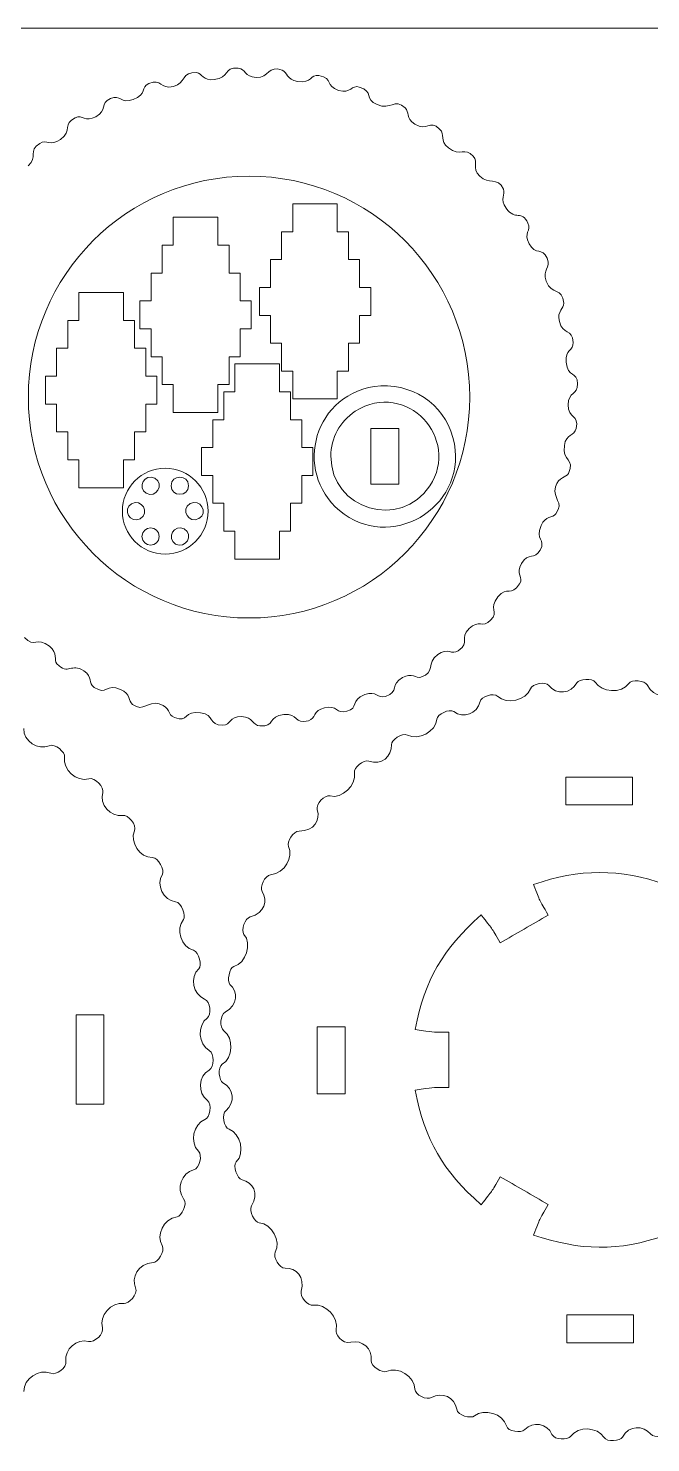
# Model space of a CAD drawing. Header units: centimetres. Extents: x -58 to 58, y -52 to 52.
# Drawn here: x -7.61 to -0.83, y 36.97 to 52.36 of the extents above; entities that cross this region are included whole.
import ezdxf

# ---------------------------------------------------------------- set-up
doc = ezdxf.new("R2010")
doc.units = ezdxf.units.CM
doc.header["$MEASUREMENT"] = 0
doc.layers.add('Camada 1', color=7, linetype='Continuous')

msp = doc.modelspace()

# ---------------------------------------------------------------- linework, layer by layer
at = {"layer": 'Camada 1', "color": 5, "lineweight": 9}
msp.add_open_spline([(-21.89361, 52.36007), (-21.89361, 52.36007), (10.23642, 52.36007), (10.23642, 52.36007)], degree=3, dxfattribs=at)
at = {"layer": 'Camada 1', "color": 3, "lineweight": 9}
for points in [[(-5.78139, 51.87781), (-5.94042, 51.89324), (-5.89909, 51.7593), (-6.03186, 51.72701)], [(-5.58826, 51.80145), (-5.71349, 51.7881), (-5.71649, 51.87153), (-5.78139, 51.87781)], [(-5.32818, 51.92543), (-5.49164, 51.93787), (-5.41292, 51.82012), (-5.58826, 51.80145)], [(-5.12973, 51.82525), (-5.26364, 51.82885), (-5.23867, 51.91863), (-5.32818, 51.92543)], [(-4.84788, 51.90575), (-4.99604, 51.96124), (-4.99205, 51.82152), (-5.12973, 51.82525)], [(-4.68121, 51.78195), (-4.8043, 51.80117), (-4.78887, 51.88363), (-4.84788, 51.90575)], [(-6.30118, 51.75739), (-6.39222, 51.71787), (-6.31733, 51.64465), (-6.46967, 51.58541)], [(-6.03186, 51.72701), (-6.18406, 51.68999), (-6.15605, 51.82039), (-6.30118, 51.75739)], [(-4.44937, 51.84674), (-4.53976, 51.86362), (-4.51918, 51.75668), (-4.68121, 51.78195)], [(-4.23228, 51.68434), (-4.38633, 51.73059), (-4.27953, 51.81497), (-4.44937, 51.84674)], [(-4.00691, 51.72052), (-4.09011, 51.74749), (-4.09884, 51.64427), (-4.23228, 51.68434)], [(-6.71925, 51.59446), (-6.84099, 51.54072), (-6.74603, 51.46988), (-6.87801, 51.39788)], [(-6.46967, 51.58541), (-6.60663, 51.53217), (-6.60379, 51.64544), (-6.71925, 51.59446)], [(-3.81112, 51.52885), (-3.95984, 51.59389), (-3.8414, 51.66688), (-4.00691, 51.72052)], [(-3.50589, 51.49277), (-3.62505, 51.60461), (-3.664, 51.46452), (-3.81112, 51.52885)], [(-6.87801, 51.39788), (-6.99645, 51.33328), (-7.02126, 51.42482), (-7.10172, 51.3861)], [(-3.40159, 51.3179), (-3.50581, 51.38354), (-3.45882, 51.4486), (-3.50589, 51.49277)], [(-7.10172, 51.3861), (-7.24576, 51.31676), (-7.12497, 51.25131), (-7.26411, 51.14899)], [(-3.13158, 51.26352), (-3.24712, 51.37085), (-3.26629, 51.23267), (-3.40159, 51.3179)], [(-3.0345, 51.05811), (-3.14093, 51.14386), (-3.06341, 51.2002), (-3.13158, 51.26352)], [(-7.48856, 51.10776), (-7.62215, 51.02006), (-7.50213, 50.96629), (-7.61475, 50.86173)], [(-7.26411, 51.14899), (-7.37338, 51.06862), (-7.41288, 51.15744), (-7.48856, 51.10776)], [(-2.76613, 50.96838), (-2.85718, 51.07389), (-2.90941, 50.95733), (-3.0345, 51.05811)], [(-2.69392, 50.75026), (-2.78838, 50.84969), (-2.70187, 50.89389), (-2.76613, 50.96838)], [(-7.61274, 48.34652), (-7.61274, 49.6743), (-6.53636, 50.75069), (-5.20858, 50.75069)], [(-5.20858, 50.75069), (-3.88079, 50.75069), (-2.80441, 49.6743), (-2.80441, 48.34652)], [(-2.4367, 50.60806), (-2.50228, 50.75282), (-2.59863, 50.65), (-2.69392, 50.75026)], [(-2.40642, 50.40245), (-2.48059, 50.50385), (-2.40996, 50.54902), (-2.4367, 50.60806)], [(-2.16903, 50.23966), (-2.24172, 50.39069), (-2.30121, 50.2586), (-2.40642, 50.40245)], [(-2.15728, 50.01608), (-2.22177, 50.13452), (-2.13029, 50.1592), (-2.16903, 50.23966)], [(-1.96062, 49.8572), (-2.01432, 49.97881), (-2.08548, 49.88414), (-2.15728, 50.01608)], [(-1.96941, 49.6068), (-2.0227, 49.74396), (-1.90912, 49.74059), (-1.96062, 49.8572)], [(-1.77985, 49.36729), (-1.79669, 49.54683), (-1.9074, 49.44725), (-1.96941, 49.6068)], [(-1.82633, 49.16729), (-1.85703, 49.28667), (-1.77455, 49.31073), (-1.77985, 49.36729)], [(-1.67733, 48.94063), (-1.6866, 49.09861), (-1.78867, 49.02086), (-1.82633, 49.16729)], [(-1.75377, 48.72722), (-1.76826, 48.86381), (-1.67199, 48.84925), (-1.67733, 48.94063)], [(-1.62942, 48.49078), (-1.63226, 48.63097), (-1.73496, 48.5498), (-1.75377, 48.72722)], [(-1.73137, 48.26384), (-1.72867, 48.41039), (-1.62684, 48.36395), (-1.62942, 48.49078)], [(-5.20858, 45.94238), (-6.53636, 45.94238), (-7.61274, 47.01874), (-7.61274, 48.34652)], [(-2.80441, 48.34652), (-2.80441, 47.01874), (-3.88079, 45.94238), (-5.20858, 45.94238)], [(-1.64388, 48.00636), (-1.60867, 48.16068), (-1.73426, 48.10565), (-1.73137, 48.26384)], [(-1.77311, 47.81956), (-1.75254, 47.95395), (-1.66452, 47.91582), (-1.64388, 48.00636)], [(-1.72889, 47.51608), (-1.65302, 47.68132), (-1.7998, 47.64531), (-1.77311, 47.81956)], [(-1.86865, 47.36829), (-1.83437, 47.48557), (-1.75251, 47.46462), (-1.72889, 47.51608)], [(-1.86402, 47.07691), (-1.77143, 47.20639), (-1.90671, 47.23804), (-1.86865, 47.36829)], [(-2.02693, 46.9475), (-1.97721, 47.06147), (-1.90062, 47.02573), (-1.86402, 47.07691)], [(-2.03677, 46.68194), (-1.96997, 46.8033), (-2.09711, 46.78664), (-2.02693, 46.9475)], [(-2.23826, 46.53594), (-2.16273, 46.66216), (-2.09849, 46.56974), (-2.03677, 46.68194)], [(-2.2606, 46.31256), (-2.21265, 46.38654), (-2.30953, 46.41688), (-2.23826, 46.53594)], [(-2.49622, 46.17341), (-2.39338, 46.30037), (-2.35531, 46.16638), (-2.2606, 46.31256)], [(-2.57585, 45.91752), (-2.47938, 46.01781), (-2.60779, 46.03566), (-2.49622, 46.17341)], [(-2.80916, 45.82808), (-2.70481, 45.93161), (-2.66252, 45.82743), (-2.57585, 45.91752)], [(-7.65487, 45.73152), (-7.54868, 45.60737), (-7.51817, 45.74435), (-7.38369, 45.63589)], [(-2.92859, 45.5853), (-2.78774, 45.687), (-2.92396, 45.71422), (-2.80916, 45.82808)], [(-7.38369, 45.63589), (-7.28555, 45.55674), (-7.34046, 45.48737), (-7.30064, 45.4446)], [(-3.15225, 45.54464), (-3.04243, 45.62522), (-2.99778, 45.53535), (-2.92859, 45.5853)], [(-7.30064, 45.4446), (-7.17816, 45.31306), (-7.14309, 45.45918), (-7.00987, 45.36845)], [(-3.33513, 45.29885), (-3.17841, 45.34632), (-3.28059, 45.45046), (-3.15225, 45.54464)], [(-7.00987, 45.36845), (-6.90335, 45.2959), (-6.96814, 45.23763), (-6.89437, 45.18728)], [(-3.72076, 45.08935), (-3.57156, 45.13872), (-3.67105, 45.22121), (-3.53788, 45.29381)], [(-3.53788, 45.29381), (-3.43289, 45.35106), (-3.39069, 45.28201), (-3.33513, 45.29885)], [(-1.43721, 45.24571), (-1.46257, 45.29046), (-1.61662, 45.27956), (-1.63792, 45.23669)], [(-0.86952, 45.21312), (-0.89699, 45.26391), (-1.03925, 45.27559), (-1.0719, 45.22902)], [(-6.89437, 45.18728), (-6.75902, 45.09492), (-6.76804, 45.23523), (-6.60759, 45.1649)], [(-6.60759, 45.1649), (-6.49341, 45.11485), (-6.52947, 45.03858), (-6.47822, 45.00197)], [(-4.14281, 44.92664), (-4.00793, 44.96578), (-4.11169, 45.04389), (-3.94697, 45.1079)], [(-3.94697, 45.1079), (-3.81928, 45.1575), (-3.80757, 45.06062), (-3.72076, 45.08935)], [(-2.49706, 45.08943), (-2.54873, 45.13913), (-2.68233, 45.07703), (-2.69147, 45.03513)], [(-2.14357, 45.1716), (-2.18926, 45.0462), (-2.40075, 44.99681), (-2.49706, 45.08943)], [(-1.94339, 45.20869), (-1.97679, 45.25323), (-2.12294, 45.22823), (-2.14357, 45.1716)], [(-1.63792, 45.23669), (-1.69721, 45.11736), (-1.86333, 45.10194), (-1.94339, 45.20869)], [(-1.0719, 45.22902), (-1.14845, 45.11984), (-1.36961, 45.12638), (-1.43721, 45.24571)], [(-0.57076, 45.15958), (-0.64638, 45.07663), (-0.79092, 45.06778), (-0.86952, 45.21312)], [(-6.47822, 45.00197), (-6.35091, 44.911), (-6.31941, 45.04604), (-6.18583, 45.00689)], [(-6.18583, 45.00689), (-6.05786, 44.96937), (-6.10494, 44.89061), (-6.01933, 44.85863)], [(-4.56227, 44.82374), (-4.47347, 44.84935), (-4.51675, 44.93393), (-4.38626, 44.96598)], [(-4.38626, 44.96598), (-4.24541, 45.00055), (-4.26246, 44.89191), (-4.14281, 44.92664)], [(-2.97594, 44.92305), (-3.02707, 44.96096), (-3.15909, 44.88957), (-3.1624, 44.8418)], [(-2.69147, 45.03513), (-2.72195, 44.89537), (-2.87493, 44.84815), (-2.97594, 44.92305)], [(-6.01933, 44.85863), (-5.86446, 44.80078), (-5.92249, 44.93984), (-5.73546, 44.91106)], [(-5.73546, 44.91106), (-5.57796, 44.88681), (-5.65624, 44.77343), (-5.49607, 44.7765)], [(-5.49607, 44.7765), (-5.40286, 44.77828), (-5.42719, 44.87057), (-5.29134, 44.86861)], [(-5.29134, 44.86861), (-5.15747, 44.86671), (-5.17837, 44.77446), (-5.089, 44.76763)], [(-5.089, 44.76763), (-4.92279, 44.75493), (-5.00408, 44.87283), (-4.82785, 44.89175)], [(-4.82785, 44.89175), (-4.66992, 44.90871), (-4.71602, 44.77939), (-4.56227, 44.82374)], [(-3.1624, 44.8418), (-3.17179, 44.70648), (-3.36625, 44.60329), (-3.48299, 44.66728)], [(-7.38506, 44.55278), (-7.50765, 44.49711), (-7.66723, 44.60348), (-7.66284, 44.73825)], [(-3.48299, 44.66728), (-3.54524, 44.7014), (-3.66065, 44.60943), (-3.65729, 44.56253)], [(-7.21711, 44.42762), (-7.20724, 44.48173), (-7.32461, 44.58023), (-7.38506, 44.55278)], [(-3.65729, 44.56253), (-3.64828, 44.43656), (-3.77004, 44.33523), (-3.90214, 44.38318)], [(-6.95505, 44.19203), (-7.08612, 44.154), (-7.24165, 44.29326), (-7.21711, 44.42762)], [(-3.90214, 44.38318), (-3.96482, 44.40593), (-4.06991, 44.31262), (-4.05939, 44.25503)], [(-6.80236, 44.0434), (-6.78596, 44.09672), (-6.88413, 44.2126), (-6.95505, 44.19203)], [(-4.05939, 44.25503), (-4.03522, 44.12291), (-4.19563, 43.97276), (-4.32584, 44.00544)], [(-6.58443, 43.79394), (-6.71703, 43.77228), (-6.84191, 43.91476), (-6.80236, 44.0434)], [(-4.32584, 44.00544), (-4.38413, 44.02007), (-4.48496, 43.91721), (-4.46527, 43.85604)], [(-6.45632, 43.62702), (-6.42913, 43.68825), (-6.52368, 43.80387), (-6.58443, 43.79394)], [(-4.46527, 43.85604), (-4.42956, 43.74511), (-4.49816, 43.6208), (-4.66231, 43.62301)], [(-6.2623, 43.33509), (-6.39627, 43.33325), (-6.5111, 43.50374), (-6.45632, 43.62702)], [(-4.66231, 43.62301), (-4.7255, 43.62385), (-4.80197, 43.50578), (-4.77793, 43.45444)], [(-4.77793, 43.45444), (-4.72697, 43.34564), (-4.81161, 43.16438), (-4.97358, 43.14766)], [(-6.15261, 43.1533), (-6.12622, 43.19488), (-6.19238, 43.33605), (-6.2623, 43.33509)], [(-6.00869, 42.85394), (-6.14117, 42.86865), (-6.22509, 43.03912), (-6.15261, 43.1533)], [(-4.97358, 43.14766), (-5.03569, 43.14125), (-5.0967, 43.01476), (-5.06493, 42.96514)], [(-2.10763, 43.04195), (-1.61719, 43.21598), (-1.1593, 43.21584), (-0.66914, 43.04185)], [(-5.06493, 42.96514), (-5.00258, 42.86771), (-5.03856, 42.72798), (-5.19434, 42.69086)], [(-1.94814, 42.70832), (-2.05615, 42.89543), (-2.03164, 42.8415), (-2.10763, 43.04195)], [(-5.9235, 42.6618), (-5.89525, 42.69525), (-5.94203, 42.84654), (-6.00869, 42.85394)], [(-5.8142, 42.3265), (-5.94649, 42.35929), (-6.01146, 42.55763), (-5.9235, 42.6618)], [(-5.19434, 42.69086), (-5.25372, 42.67669), (-5.30114, 42.54384), (-5.26333, 42.49937)], [(-3.40003, 41.46495), (-3.28755, 42.01088), (-3.10419, 42.33393), (-2.6808, 42.71039)], [(-2.6808, 42.71039), (-2.54542, 42.54464), (-2.57984, 42.59273), (-2.47198, 42.40589)], [(-2.47198, 42.40589), (-2.29734, 42.5067), (-2.12275, 42.60753), (-1.94814, 42.70832)], [(-5.26333, 42.49937), (-5.17636, 42.39708), (-5.24011, 42.18533), (-5.37271, 42.1509)], [(-5.75507, 42.12471), (-5.72292, 42.15388), (-5.7489, 42.3103), (-5.8142, 42.3265)], [(-5.69185, 41.79549), (-5.81883, 41.84318), (-5.85603, 42.03311), (-5.75507, 42.12471)], [(-5.37271, 42.1509), (-5.4227, 42.13793), (-5.45168, 41.98626), (-5.41594, 41.95471)], [(-5.41594, 41.95471), (-5.32861, 41.87757), (-5.32373, 41.73239), (-5.46819, 41.65258)], [(-5.66315, 41.5879), (-5.61845, 41.61952), (-5.62824, 41.77159), (-5.69185, 41.79549)], [(-5.64205, 41.23625), (-5.76155, 41.30124), (-5.77428, 41.50928), (-5.66315, 41.5879)], [(-5.46819, 41.65258), (-5.51977, 41.62408), (-5.53567, 41.48727), (-5.48129, 41.44786)], [(-5.48129, 41.44786), (-5.37498, 41.37084), (-5.38107, 41.1526), (-5.50013, 41.08509)], [(-3.03173, 41.43633), (-3.24757, 41.43633), (-3.18868, 41.43059), (-3.40003, 41.46495)], [(-3.03173, 40.83148), (-3.03173, 41.03309), (-3.03173, 41.23471), (-3.03173, 41.43633)], [(-5.64299, 41.02303), (-5.58755, 41.05375), (-5.5816, 41.20337), (-5.64205, 41.23625)], [(-5.66325, 40.69325), (-5.77099, 40.77142), (-5.75915, 40.9587), (-5.64299, 41.02303)], [(-5.50013, 41.08509), (-5.55374, 41.05469), (-5.53354, 40.90477), (-5.49377, 40.88474)], [(-5.49377, 40.88474), (-5.36902, 40.82191), (-5.35986, 40.66287), (-5.45885, 40.58365)], [(-3.40003, 40.80285), (-3.18868, 40.83719), (-3.24757, 40.83148), (-3.03173, 40.83148)], [(-2.6808, 39.55738), (-3.09997, 39.93011), (-3.28691, 40.25349), (-3.40003, 40.80285)], [(-5.68925, 40.48301), (-5.63727, 40.50258), (-5.60595, 40.65167), (-5.66325, 40.69325)], [(-5.45885, 40.58365), (-5.50969, 40.54296), (-5.48149, 40.39815), (-5.42579, 40.37799)], [(-5.7599, 40.14114), (-5.85667, 40.23484), (-5.81529, 40.43559), (-5.68925, 40.48301)], [(-5.42579, 40.37799), (-5.30059, 40.33268), (-5.2498, 40.11875), (-5.34742, 40.02253)], [(-5.8116, 39.93697), (-5.7489, 39.95163), (-5.71238, 40.09513), (-5.7599, 40.14114)], [(-5.34742, 40.02253), (-5.3893, 39.98125), (-5.33977, 39.84155), (-5.28208, 39.82851)], [(-5.92065, 39.62139), (-6.00376, 39.72545), (-5.94221, 39.90641), (-5.8116, 39.93697)], [(-5.28208, 39.82851), (-5.1717, 39.80347), (-5.09462, 39.68144), (-5.1805, 39.54366)], [(-2.47195, 39.86192), (-2.57988, 39.67495), (-2.54531, 39.72327), (-2.6808, 39.55738)], [(-1.94811, 39.55949), (-2.12275, 39.66027), (-2.29732, 39.7611), (-2.47195, 39.86192)], [(-5.99269, 39.42589), (-5.94858, 39.43193), (-5.87294, 39.56164), (-5.92065, 39.62139)], [(-6.15558, 39.11242), (-6.21932, 39.21776), (-6.14885, 39.40454), (-5.99269, 39.42589)], [(-5.1805, 39.54366), (-5.21432, 39.48941), (-5.14675, 39.3627), (-5.09702, 39.35952)], [(-2.10761, 39.22586), (-2.03159, 39.42632), (-2.0562, 39.3723), (-1.94811, 39.55949)], [(-5.09702, 39.35952), (-4.9611, 39.35086), (-4.85782, 39.15667), (-4.9224, 39.03957)], [(-6.25364, 38.9266), (-6.20615, 38.92923), (-6.11695, 39.04857), (-6.15558, 39.11242)], [(-0.66907, 39.22586), (-1.18374, 39.04323), (-1.60431, 39.05833), (-2.10761, 39.22586)], [(-4.9224, 39.03957), (-4.95117, 38.9874), (-4.87904, 38.86373), (-4.81448, 38.86699)], [(-6.44546, 38.65235), (-6.49272, 38.76005), (-6.42213, 38.91732), (-6.25364, 38.9266)], [(-4.81448, 38.86699), (-4.69869, 38.87286), (-4.59469, 38.77304), (-4.64, 38.61583)], [(-6.56791, 38.48163), (-6.52638, 38.47508), (-6.41361, 38.5798), (-6.44546, 38.65235)], [(-6.805, 38.21893), (-6.84216, 38.34331), (-6.71437, 38.50477), (-6.56791, 38.48163)], [(-4.64, 38.61583), (-4.65599, 38.56033), (-4.57331, 38.45121), (-4.50488, 38.46232)], [(-4.50488, 38.46232), (-4.37536, 38.48337), (-4.2275, 38.32628), (-4.2606, 38.19642)], [(-6.95872, 38.07013), (-6.89349, 38.0525), (-6.7853, 38.15293), (-6.805, 38.21893)], [(-4.2606, 38.19642), (-4.2702, 38.1588), (-4.20076, 38.03465), (-4.09782, 38.06015)], [(-7.20275, 37.85259), (-7.22248, 37.98242), (-7.08497, 38.10425), (-6.95872, 38.07013)], [(-4.09782, 38.06015), (-3.97721, 38.09002), (-3.86062, 37.98903), (-3.87619, 37.86324)], [(-7.66227, 37.52562), (-7.66609, 37.66093), (-7.49307, 37.77706), (-7.36928, 37.72231)], [(-7.36928, 37.72231), (-7.3076, 37.69504), (-7.19309, 37.78907), (-7.20275, 37.85259)], [(-3.87619, 37.86324), (-3.88503, 37.79184), (-3.75099, 37.72499), (-3.71518, 37.74247)], [(-3.71518, 37.74247), (-3.58731, 37.80487), (-3.40097, 37.68378), (-3.40198, 37.54856)], [(-3.40198, 37.54856), (-3.40244, 37.48973), (-3.26856, 37.42607), (-3.21859, 37.45757)], [(-3.21859, 37.45757), (-3.10909, 37.52661), (-2.96314, 37.46029), (-2.94496, 37.33071)], [(-2.94496, 37.33071), (-2.93523, 37.26137), (-2.79097, 37.22671), (-2.75276, 37.25903)], [(-2.75276, 37.25903), (-2.65042, 37.34557), (-2.43896, 37.28201), (-2.40472, 37.14893)], [(-2.40472, 37.14893), (-2.38966, 37.09039), (-2.24311, 37.06746), (-2.20483, 37.10907)], [(-2.20483, 37.10907), (-2.11672, 37.20479), (-1.95958, 37.17741), (-1.90855, 37.05787)], [(-1.7077, 37.03351), (-1.62122, 37.15445), (-1.40917, 37.13494), (-1.34361, 37.02762)], [(-1.13916, 37.02856), (-1.06936, 37.15876), (-0.91085, 37.15926), (-0.83481, 37.06194)], [(-1.90855, 37.05787), (-1.88076, 36.99278), (-1.73219, 36.99926), (-1.7077, 37.03351)], [(-1.34361, 37.02762), (-1.30651, 36.9669), (-1.16168, 36.98659), (-1.13916, 37.02856)], [(-0.83481, 37.06194), (-0.79083, 37.00565), (-0.6492, 37.05233), (-0.63559, 37.09049)]]:
    msp.add_open_spline(points, degree=3, dxfattribs=at)
at = {"layer": 'Camada 1', "color": 2, "lineweight": 9}
for points in [[(-4.24656, 50.44964), (-4.40837, 50.44964), (-4.5702, 50.44964), (-4.73199, 50.44964)], [(-4.73199, 50.44964), (-4.73199, 50.34852), (-4.73199, 50.24738), (-4.73199, 50.14625)], [(-4.24656, 50.14625), (-4.24656, 50.24738), (-4.24656, 50.34852), (-4.24656, 50.44964)], [(-5.54795, 50.3027), (-5.70975, 50.3027), (-5.87158, 50.3027), (-6.03337, 50.3027)], [(-6.03337, 50.3027), (-6.03337, 50.2016), (-6.03337, 50.10044), (-6.03337, 49.99933)], [(-5.54795, 49.99933), (-5.54795, 50.10044), (-5.54795, 50.2016), (-5.54795, 50.3027)], [(-4.73199, 50.14625), (-4.77244, 50.14625), (-4.8129, 50.14625), (-4.85336, 50.14625)], [(-4.85336, 50.14625), (-4.85336, 50.04513), (-4.85336, 49.94399), (-4.85336, 49.84286)], [(-4.12521, 50.14625), (-4.16564, 50.14625), (-4.2061, 50.14625), (-4.24656, 50.14625)], [(-4.12521, 49.84286), (-4.12521, 49.94399), (-4.12521, 50.04513), (-4.12521, 50.14625)], [(-6.03337, 49.99933), (-6.07383, 49.99933), (-6.1143, 49.99933), (-6.15476, 49.99933)], [(-6.15476, 49.99933), (-6.15476, 49.89821), (-6.15476, 49.79705), (-6.15476, 49.69594)], [(-5.42661, 49.99933), (-5.46705, 49.99933), (-5.50751, 49.99933), (-5.54795, 49.99933)], [(-5.42661, 49.69594), (-5.42661, 49.79705), (-5.42661, 49.89821), (-5.42661, 49.99933)], [(-4.85336, 49.84286), (-4.89379, 49.84286), (-4.93425, 49.84286), (-4.97469, 49.84286)], [(-4.97469, 49.84286), (-4.97469, 49.74172), (-4.97469, 49.6406), (-4.97469, 49.53947)], [(-4.00384, 49.84286), (-4.04431, 49.84286), (-4.08477, 49.84286), (-4.12521, 49.84286)], [(-4.00384, 49.53947), (-4.00384, 49.6406), (-4.00384, 49.74172), (-4.00384, 49.84286)], [(-6.15476, 49.69594), (-6.1952, 49.69594), (-6.23564, 49.69594), (-6.2761, 49.69594)], [(-6.2761, 49.69594), (-6.2761, 49.59481), (-6.2761, 49.49368), (-6.2761, 49.39255)], [(-5.30525, 49.69594), (-5.34568, 49.69594), (-5.38615, 49.69594), (-5.42661, 49.69594)], [(-5.30525, 49.39255), (-5.30525, 49.49368), (-5.30525, 49.59481), (-5.30525, 49.69594)], [(-6.5765, 49.4841), (-6.73829, 49.4841), (-6.90012, 49.4841), (-7.06192, 49.4841)], [(-7.06192, 49.4841), (-7.06192, 49.38296), (-7.06192, 49.28184), (-7.06192, 49.1807)], [(-6.5765, 49.1807), (-6.5765, 49.28184), (-6.5765, 49.38296), (-6.5765, 49.4841)], [(-4.97469, 49.53947), (-5.01516, 49.53947), (-5.05562, 49.53947), (-5.09606, 49.53947)], [(-5.09606, 49.53947), (-5.09606, 49.43833), (-5.09606, 49.33721), (-5.09606, 49.23607)], [(-3.88251, 49.53947), (-3.92294, 49.53947), (-3.9634, 49.53947), (-4.00384, 49.53947)], [(-3.88251, 49.23607), (-3.88251, 49.33721), (-3.88251, 49.43833), (-3.88251, 49.53947)], [(-6.2761, 49.39255), (-6.31657, 49.39255), (-6.357, 49.39255), (-6.39746, 49.39255)], [(-6.39746, 49.39255), (-6.39746, 49.29142), (-6.39746, 49.19029), (-6.39746, 49.08915)], [(-5.18391, 49.39255), (-5.22435, 49.39255), (-5.26481, 49.39255), (-5.30525, 49.39255)], [(-5.18391, 49.08915), (-5.18391, 49.19029), (-5.18391, 49.29142), (-5.18391, 49.39255)], [(-7.06192, 49.1807), (-7.10236, 49.1807), (-7.14282, 49.1807), (-7.18328, 49.1807)], [(-7.18328, 49.1807), (-7.18328, 49.07957), (-7.18328, 48.97845), (-7.18328, 48.87731)], [(-6.45513, 49.1807), (-6.49557, 49.1807), (-6.53604, 49.1807), (-6.5765, 49.1807)], [(-6.45513, 48.87731), (-6.45513, 48.97845), (-6.45513, 49.07957), (-6.45513, 49.1807)], [(-5.09606, 49.23607), (-5.05562, 49.23607), (-5.01516, 49.23607), (-4.97469, 49.23607)], [(-4.97469, 49.23607), (-4.97469, 49.13497), (-4.97469, 49.0338), (-4.97469, 48.93268)], [(-4.00384, 48.93268), (-4.00384, 49.0338), (-4.00384, 49.13497), (-4.00384, 49.23607)], [(-4.00384, 49.23607), (-3.9634, 49.23607), (-3.92294, 49.23607), (-3.88251, 49.23607)], [(-6.39746, 49.08915), (-6.357, 49.08915), (-6.31657, 49.08915), (-6.2761, 49.08915)], [(-6.2761, 49.08915), (-6.2761, 48.98803), (-6.2761, 48.88689), (-6.2761, 48.78576)], [(-5.30525, 48.78576), (-5.30525, 48.88689), (-5.30525, 48.98803), (-5.30525, 49.08915)], [(-5.30525, 49.08915), (-5.26481, 49.08915), (-5.22435, 49.08915), (-5.18391, 49.08915)], [(-7.18328, 48.87731), (-7.22372, 48.87731), (-7.26419, 48.87731), (-7.30462, 48.87731)], [(-7.30462, 48.87731), (-7.30462, 48.77618), (-7.30462, 48.67504), (-7.30462, 48.57392)], [(-6.33378, 48.87731), (-6.37424, 48.87731), (-6.41467, 48.87731), (-6.45513, 48.87731)], [(-6.33378, 48.57392), (-6.33378, 48.67504), (-6.33378, 48.77618), (-6.33378, 48.87731)], [(-4.97469, 48.93268), (-4.93425, 48.93268), (-4.89379, 48.93268), (-4.85336, 48.93268)], [(-4.85336, 48.93268), (-4.85336, 48.83158), (-4.85336, 48.73041), (-4.85336, 48.62931)], [(-4.12521, 48.62931), (-4.12521, 48.73041), (-4.12521, 48.83158), (-4.12521, 48.93268)], [(-4.12521, 48.93268), (-4.08477, 48.93268), (-4.04431, 48.93268), (-4.00384, 48.93268)], [(-6.2761, 48.78576), (-6.23564, 48.78576), (-6.1952, 48.78576), (-6.15476, 48.78576)], [(-6.15476, 48.78576), (-6.15476, 48.68463), (-6.15476, 48.5835), (-6.15476, 48.48237)], [(-5.42661, 48.48237), (-5.42661, 48.5835), (-5.42661, 48.68463), (-5.42661, 48.78576)], [(-5.42661, 48.78576), (-5.38615, 48.78576), (-5.34568, 48.78576), (-5.30525, 48.78576)], [(-4.87626, 48.70744), (-5.03806, 48.70744), (-5.19988, 48.70744), (-5.36169, 48.70744)], [(-5.36169, 48.70744), (-5.36169, 48.60633), (-5.36169, 48.50517), (-5.36169, 48.40404)], [(-4.87626, 48.40404), (-4.87626, 48.50517), (-4.87626, 48.60633), (-4.87626, 48.70744)], [(-7.30462, 48.57392), (-7.34508, 48.57392), (-7.38554, 48.57392), (-7.42598, 48.57392)], [(-7.42598, 48.57392), (-7.42598, 48.47278), (-7.42598, 48.37165), (-7.42598, 48.27053)], [(-6.21243, 48.57392), (-6.25287, 48.57392), (-6.29334, 48.57392), (-6.33378, 48.57392)], [(-6.21243, 48.27053), (-6.21243, 48.37165), (-6.21243, 48.47278), (-6.21243, 48.57392)], [(-4.85336, 48.62931), (-4.8129, 48.62931), (-4.77244, 48.62931), (-4.73199, 48.62931)], [(-4.73199, 48.62931), (-4.73199, 48.52817), (-4.73199, 48.42705), (-4.73199, 48.32592)], [(-4.24656, 48.32592), (-4.24656, 48.42705), (-4.24656, 48.52817), (-4.24656, 48.62931)], [(-4.24656, 48.62931), (-4.2061, 48.62931), (-4.16564, 48.62931), (-4.12521, 48.62931)], [(-6.15476, 48.48237), (-6.1143, 48.48237), (-6.07383, 48.48237), (-6.03337, 48.48237)], [(-6.03337, 48.48237), (-6.03337, 48.38123), (-6.03337, 48.28011), (-6.03337, 48.179)], [(-5.54795, 48.179), (-5.54795, 48.28011), (-5.54795, 48.38123), (-5.54795, 48.48237)], [(-5.54795, 48.48237), (-5.50751, 48.48237), (-5.46705, 48.48237), (-5.42661, 48.48237)], [(-5.36169, 48.40404), (-5.40215, 48.40404), (-5.44258, 48.40404), (-5.48304, 48.40404)], [(-5.48304, 48.40404), (-5.48304, 48.30294), (-5.48304, 48.20178), (-5.48304, 48.10068)], [(-4.75492, 48.40404), (-4.79536, 48.40404), (-4.83583, 48.40404), (-4.87626, 48.40404)], [(-4.75492, 48.10068), (-4.75492, 48.20178), (-4.75492, 48.30294), (-4.75492, 48.40404)], [(-4.22404, 47.11254), (-4.7312, 47.53881), (-4.50829, 48.40608), (-3.77394, 48.4706)], [(-3.77394, 48.4706), (-3.36994, 48.48219), (-3.03926, 48.22125), (-2.97119, 47.83589)], [(-7.42598, 48.27053), (-7.38554, 48.27053), (-7.34508, 48.27053), (-7.30462, 48.27053)], [(-7.30462, 48.27053), (-7.30462, 48.16939), (-7.30462, 48.06826), (-7.30462, 47.96712)], [(-6.33378, 47.96712), (-6.33378, 48.06826), (-6.33378, 48.16939), (-6.33378, 48.27053)], [(-6.33378, 48.27053), (-6.29334, 48.27053), (-6.25287, 48.27053), (-6.21243, 48.27053)], [(-4.73199, 48.32592), (-4.5702, 48.32592), (-4.40837, 48.32592), (-4.24656, 48.32592)], [(-6.03337, 48.179), (-5.87158, 48.179), (-5.70975, 48.179), (-5.54795, 48.179)], [(-5.48304, 48.10068), (-5.52348, 48.10068), (-5.56395, 48.10068), (-5.60441, 48.10068)], [(-5.60441, 48.10068), (-5.60441, 47.99954), (-5.60441, 47.89839), (-5.60441, 47.79728)], [(-4.63356, 48.10068), (-4.674, 48.10068), (-4.71446, 48.10068), (-4.75492, 48.10068)], [(-4.63356, 47.79728), (-4.63356, 47.89839), (-4.63356, 47.99954), (-4.63356, 48.10068)], [(-7.30462, 47.96712), (-7.26419, 47.96712), (-7.22372, 47.96712), (-7.18328, 47.96712)], [(-7.18328, 47.96712), (-7.18328, 47.866), (-7.18328, 47.76487), (-7.18328, 47.66373)], [(-6.45513, 47.66373), (-6.45513, 47.76487), (-6.45513, 47.866), (-6.45513, 47.96712)], [(-6.45513, 47.96712), (-6.41467, 47.96712), (-6.37424, 47.96712), (-6.33378, 47.96712)], [(-5.60441, 47.79728), (-5.64487, 47.79728), (-5.68531, 47.79728), (-5.72574, 47.79728)], [(-5.72574, 47.79728), (-5.72574, 47.69615), (-5.72574, 47.59502), (-5.72574, 47.49389)], [(-4.51219, 47.79728), (-4.55267, 47.79728), (-4.59313, 47.79728), (-4.63356, 47.79728)], [(-4.51219, 47.49389), (-4.51219, 47.59502), (-4.51219, 47.69615), (-4.51219, 47.79728)], [(-2.97119, 47.83589), (-2.84673, 47.13155), (-3.67646, 46.65233), (-4.22404, 47.11254)], [(-7.18328, 47.66373), (-7.14282, 47.66373), (-7.10236, 47.66373), (-7.06192, 47.66373)], [(-7.06192, 47.66373), (-7.06192, 47.56261), (-7.06192, 47.46149), (-7.06192, 47.36037)], [(-6.58836, 47.10509), (-6.58836, 47.36304), (-6.37926, 47.57214), (-6.12131, 47.57214)], [(-6.5765, 47.36037), (-6.5765, 47.46149), (-6.5765, 47.56261), (-6.5765, 47.66373)], [(-6.5765, 47.66373), (-6.53604, 47.66373), (-6.49557, 47.66373), (-6.45513, 47.66373)], [(-6.12131, 47.57214), (-5.86338, 47.57214), (-5.65426, 47.36304), (-5.65426, 47.10509)], [(-6.32855, 47.29908), (-6.43621, 47.36124), (-6.3418, 47.52486), (-6.23408, 47.46266)], [(-6.23408, 47.46266), (-6.12641, 47.40048), (-6.22081, 47.23693), (-6.32855, 47.29908)], [(-6.05692, 47.38154), (-6.05692, 47.50589), (-5.86801, 47.50587), (-5.86801, 47.38154)], [(-5.72574, 47.49389), (-5.68531, 47.49389), (-5.64487, 47.49389), (-5.60441, 47.49389)], [(-5.60441, 47.49389), (-5.60441, 47.39276), (-5.60441, 47.29162), (-5.60441, 47.19049)], [(-4.63356, 47.19049), (-4.63356, 47.29162), (-4.63356, 47.39276), (-4.63356, 47.49389)], [(-4.63356, 47.49389), (-4.59313, 47.49389), (-4.55267, 47.49389), (-4.51219, 47.49389)], [(-7.06192, 47.36037), (-6.90012, 47.36037), (-6.73829, 47.36037), (-6.5765, 47.36037)], [(-5.86801, 47.38154), (-5.86801, 47.25721), (-6.05692, 47.25718), (-6.05692, 47.38154)], [(-6.39293, 47.02263), (-6.50063, 46.96044), (-6.59506, 47.12403), (-6.48738, 47.18621)], [(-6.12131, 46.63804), (-6.37926, 46.63804), (-6.58836, 46.84713), (-6.58836, 47.10509)], [(-6.48738, 47.18621), (-6.37969, 47.24839), (-6.28526, 47.08479), (-6.39293, 47.02263)], [(-5.65426, 47.10509), (-5.65426, 46.84713), (-5.86338, 46.63804), (-6.12131, 46.63804)], [(-5.75524, 47.02397), (-5.86293, 46.96179), (-5.9574, 47.12539), (-5.84968, 47.18754)], [(-5.84968, 47.18754), (-5.74199, 47.24973), (-5.64757, 47.08612), (-5.75524, 47.02397)], [(-5.60441, 47.19049), (-5.56395, 47.19049), (-5.52348, 47.19049), (-5.48304, 47.19049)], [(-5.48304, 47.19049), (-5.48304, 47.08937), (-5.48304, 46.98823), (-5.48304, 46.8871)], [(-4.75492, 46.8871), (-4.75492, 46.98823), (-4.75492, 47.08937), (-4.75492, 47.19049)], [(-4.75492, 47.19049), (-4.71446, 47.19049), (-4.674, 47.19049), (-4.63356, 47.19049)], [(-6.3746, 46.82862), (-6.3746, 46.95297), (-6.18572, 46.95299), (-6.18572, 46.82862)], [(-6.00854, 46.74752), (-6.11621, 46.80967), (-6.02178, 46.97327), (-5.9141, 46.91109)], [(-6.18572, 46.82862), (-6.18572, 46.70425), (-6.3746, 46.70427), (-6.3746, 46.82862)], [(-5.9141, 46.91109), (-5.8064, 46.84887), (-5.90084, 46.68534), (-6.00854, 46.74752)], [(-5.48304, 46.8871), (-5.44258, 46.8871), (-5.40215, 46.8871), (-5.36169, 46.8871)], [(-5.36169, 46.8871), (-5.36169, 46.78597), (-5.36169, 46.68484), (-5.36169, 46.58374)], [(-4.87626, 46.58374), (-4.87626, 46.68484), (-4.87626, 46.78597), (-4.87626, 46.8871)], [(-4.87626, 46.8871), (-4.83583, 46.8871), (-4.79536, 46.8871), (-4.75492, 46.8871)], [(-5.36169, 46.58374), (-5.19988, 46.58374), (-5.03806, 46.58374), (-4.87626, 46.58374)]]:
    msp.add_open_spline(points, degree=3, dxfattribs=at)
at = {"layer": 'Camada 1', "color": 1, "lineweight": 9}
for points in [[(-4.05199, 48.19289), (-3.48771, 48.54047), (-2.90222, 47.89088), (-3.23845, 47.37936)], [(-4.31657, 47.70215), (-4.31657, 47.90611), (-4.21799, 48.07663), (-4.05199, 48.19289)], [(-3.23845, 47.37936), (-3.55695, 46.8948), (-4.31657, 47.12225), (-4.31657, 47.70215)]]:
    msp.add_open_spline(points, degree=3, dxfattribs=at)
at = {"layer": 'Camada 1', "lineweight": 9}
for points in [[(-3.57758, 48.00554), (-3.67866, 48.00554), (-3.77974, 48.00554), (-3.88085, 48.00554)], [(-3.88085, 48.00554), (-3.88085, 47.80327), (-3.88085, 47.60101), (-3.88085, 47.39874)], [(-3.57758, 47.39874), (-3.57758, 47.60101), (-3.57758, 47.80327), (-3.57758, 48.00554)], [(-3.88085, 47.39874), (-3.77974, 47.39874), (-3.67866, 47.39874), (-3.57758, 47.39874)], [(-1.75684, 43.90765), (-1.75684, 44.00878), (-1.75684, 44.10992), (-1.75684, 44.21104)], [(-1.75684, 44.21104), (-1.51412, 44.21104), (-1.27142, 44.21104), (-1.02872, 44.21104)], [(-1.02872, 44.21104), (-1.02872, 44.10992), (-1.02872, 44.00878), (-1.02872, 43.90765)], [(-1.02872, 43.90765), (-1.27142, 43.90765), (-1.51412, 43.90765), (-1.75684, 43.90765)], [(-7.0921, 41.62339), (-6.991, 41.62339), (-6.88985, 41.62339), (-6.78874, 41.62339)], [(-7.0921, 40.65254), (-7.0921, 40.97616), (-7.0921, 41.29977), (-7.0921, 41.62339)], [(-6.78874, 41.62339), (-6.78874, 41.29977), (-6.78874, 40.97616), (-6.78874, 40.65254)], [(-4.46552, 40.764), (-4.46552, 41.00672), (-4.46552, 41.24942), (-4.46552, 41.49214)], [(-4.46552, 41.49214), (-4.3644, 41.49214), (-4.26326, 41.49214), (-4.16213, 41.49214)], [(-4.16213, 41.49214), (-4.16213, 41.24942), (-4.16213, 41.00672), (-4.16213, 40.764)], [(-6.78874, 40.65254), (-6.88985, 40.65254), (-6.991, 40.65254), (-7.0921, 40.65254)], [(-4.16213, 40.764), (-4.26326, 40.764), (-4.3644, 40.764), (-4.46552, 40.764)], [(-1.74662, 38.05534), (-1.74662, 38.15648), (-1.74662, 38.25761), (-1.74662, 38.35874)], [(-1.74662, 38.35874), (-1.5039, 38.35874), (-1.2612, 38.35874), (-1.0185, 38.35874)], [(-1.0185, 38.35874), (-1.0185, 38.25761), (-1.0185, 38.15648), (-1.0185, 38.05534)], [(-1.0185, 38.05534), (-1.2612, 38.05534), (-1.5039, 38.05534), (-1.74662, 38.05534)]]:
    msp.add_open_spline(points, degree=3, dxfattribs=at)

doc.saveas('drawing.dxf')
